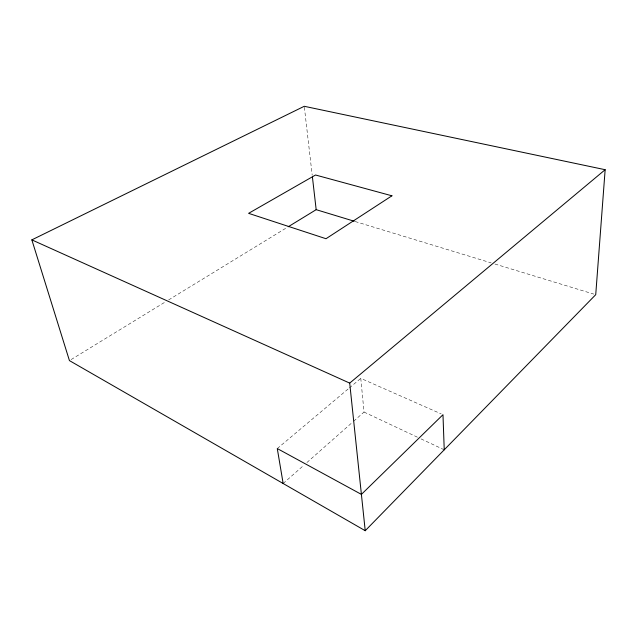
<?xml version="1.0" encoding="UTF-8"?>
<svg xmlns="http://www.w3.org/2000/svg" width="637" height="637" viewBox="0 0 637 637"><rect width="100%" height="100%" fill="white"/><g stroke="black" fill="none" stroke-linecap="round" stroke-linejoin="round"><path stroke-width="0.48" stroke-dasharray="3.19 2.39" d="M283.154 483.507L303.929 465.161M306.899 462.534L352.898 421.901M353.639 421.24L364.03 412.067L360.781 378.362L441.17 413.891M277.278 448.552L348.63 388.57M349.394 387.933L360.781 378.362M71.129 359.563L165.246 301.986M168.638 299.916L286.499 227.823M355.159 221.525L491.135 262.874M494.941 264.029L593.827 294.103M364.03 412.067L417.498 437.229M421.065 438.901L444.236 449.81M304.367 107.271L312.202 175.207"/><path stroke-width="0.96" d="M605.15 169.705L595.73 294.676L365.224 530.709L69.433 360.598L31.85 239.87L304.255 106.291L605.15 169.705L349.705 383.108L365.224 530.709M288.195 226.78L316.175 209.669L354.212 221.23M31.85 239.87L349.705 383.108M283.154 483.507L277.278 448.552L361.402 494.392L442.978 414.695L444.236 449.81M312.433 177.174L316.175 209.669M391.93 195.798L325.993 238.724L248.605 213.339L315.538 175.008L391.93 195.798"/></g></svg>
